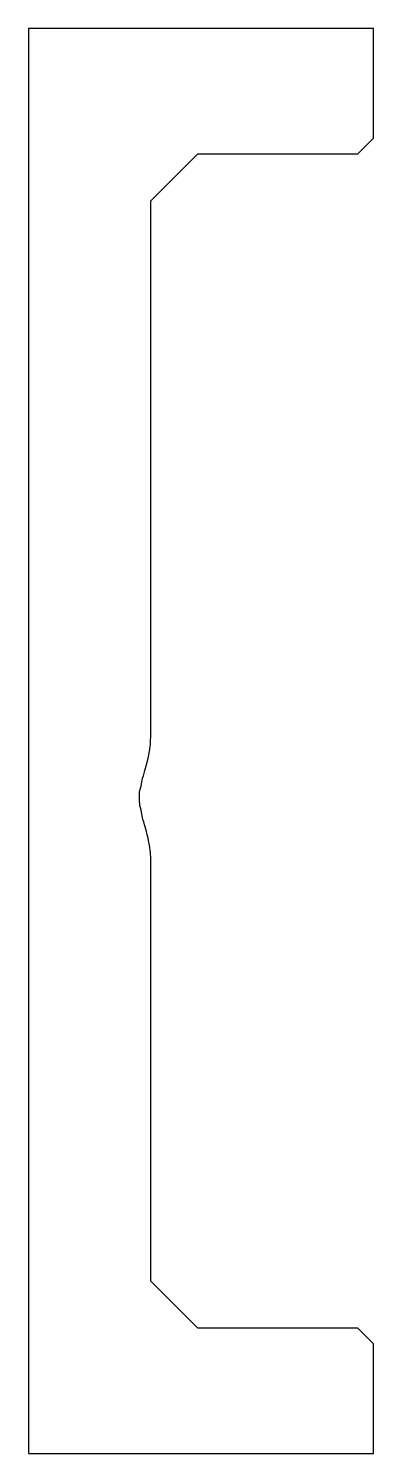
# Model space of a CAD drawing. Header units: metres. Extents: x 0 to 47.5, y 0 to 45.5.
# Drawn here: x 36.5 to 47.5, y 0 to 45.5 of the extents above.
import ezdxf

# ---------------------------------------------------------------- set-up
doc = ezdxf.new("R2010")
doc.units = ezdxf.units.M

msp = doc.modelspace()

# ---------------------------------------------------------------- linework, layer by layer
for p, q in [((47.5, 45.5), (36.5, 45.5)), ((36.5, 45.5), (36.5, 0)), ((47.5, 42), (47.5, 45.5)), ((47, 41.5), (47.5, 42)), ((40.3959, 40), (41.8959, 41.5)), ((41.8959, 41.5), (47, 41.5)), ((40.3959, 22.848), (40.3959, 40)), ((40.3867, 22.6555), (40.393, 22.788)), ((40.393, 22.788), (40.3959, 22.848)), ((40.3142, 22.1982), (40.336, 22.3105)), ((40.336, 22.3105), (40.3592, 22.4294)), ((40.3592, 22.4294), (40.3646, 22.4771)), ((40.3646, 22.4771), (40.3781, 22.597)), ((40.3781, 22.597), (40.3846, 22.6414)), ((40.3846, 22.6414), (40.3867, 22.6555)), ((40.212, 21.8072), (40.2527, 21.9571)), ((40.2527, 21.9571), (40.2589, 21.9893)), ((40.2589, 21.9893), (40.2693, 22.0424)), ((40.2693, 22.0424), (40.3008, 22.1518)), ((40.3008, 22.1518), (40.3142, 22.1982)), ((40.0868, 21.3047), (40.111, 21.4369)), ((40.111, 21.4369), (40.134, 21.5619)), ((40.134, 21.5619), (40.1615, 21.6358)), ((40.1615, 21.6358), (40.1762, 21.6755)), ((40.1762, 21.6755), (40.212, 21.8072)), ((40.0392, 21.1189), (40.064, 21.2157)), ((40.0426, 20.8748), (40.0392, 21.1189)), ((40.064, 21.2157), (40.0868, 21.3047)), ((40.0452, 20.6869), (40.0426, 20.8748)), ((40.0868, 20.54), (40.0452, 20.6869)), ((40.1474, 20.2415), (40.0868, 20.54)), ((40.1762, 20.1676), (40.1474, 20.2415)), ((40.2031, 20.0733), (40.1762, 20.1676)), ((40.2527, 19.8995), (40.2031, 20.0733)), ((40.2822, 19.7553), (40.2527, 19.8995)), ((40.3142, 19.6476), (40.2822, 19.7553)), ((40.3293, 19.5723), (40.3142, 19.6476)), ((40.3592, 19.4234), (40.3293, 19.5723)), ((40.3863, 19.1904), (40.3592, 19.4234)), ((40.3867, 19.1881), (40.3863, 19.1904)), ((40.3867, 19.1872), (40.3867, 19.1881)), ((40.3959, 18.9998), (40.3867, 19.1872)), ((40.3959, 5.5), (40.3959, 18.9998)), ((41.8959, 4), (40.3959, 5.5)), ((47, 4), (41.8959, 4)), ((47.5, 3.5), (47, 4)), ((47.5, 0), (47.5, 3.5)), ((36.5, 0), (47.5, 0))]:
    msp.add_line(p, q)

doc.saveas('drawing.dxf')
